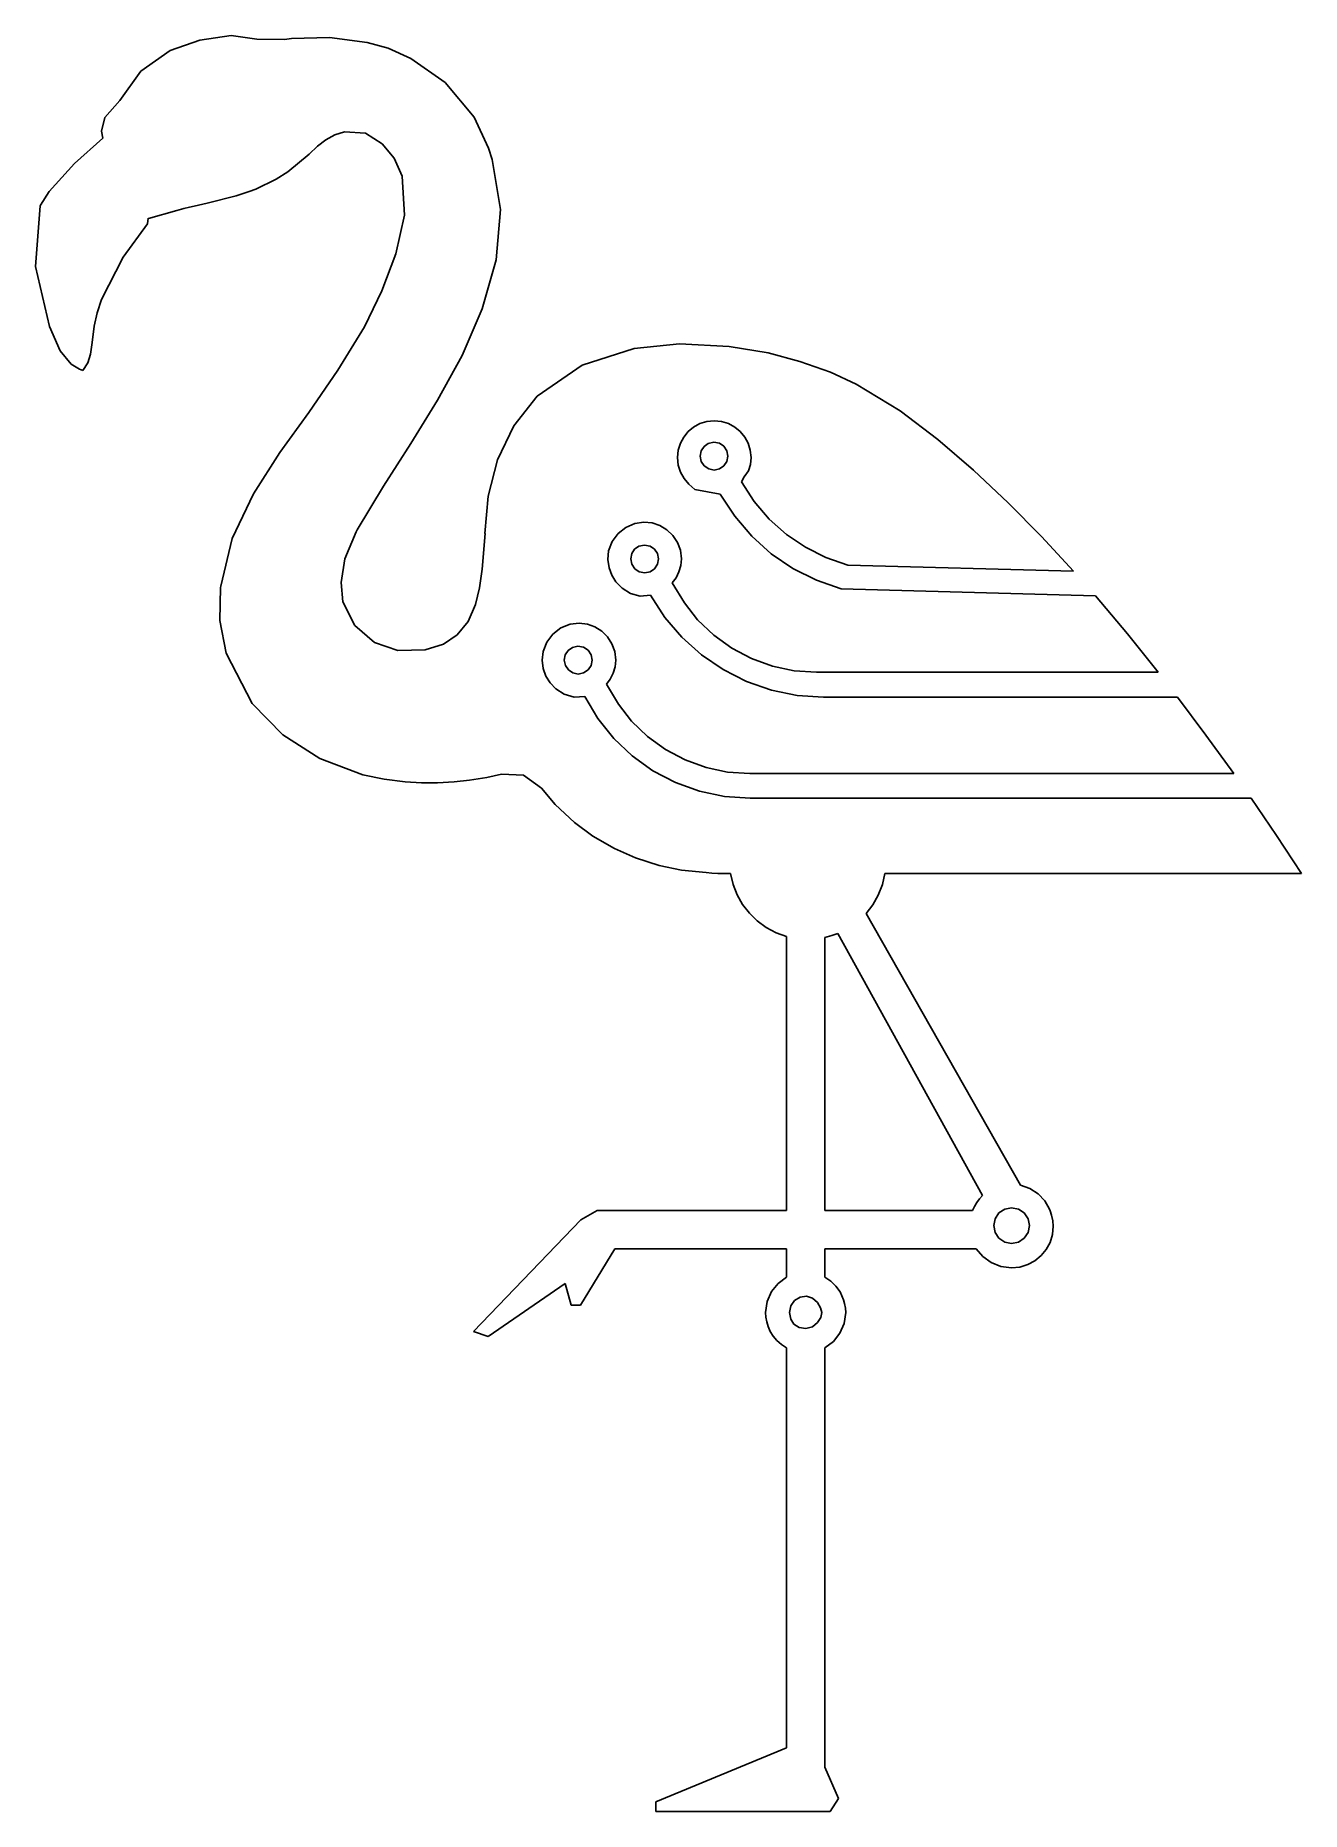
# Model space of a CAD drawing. Extents: x 2 to 9.6, y 0 to 10.7.
import ezdxf

# ---------------------------------------------------------------- set-up
doc = ezdxf.new("R2010")
doc.units = 0

msp = doc.modelspace()

# ---------------------------------------------------------------- linework, layer by layer
at = {"layer": 'Layer 1'}
for p, q in [((2.793561, 10.575059), (2.616621, 10.451587)), ((2.96995, 10.639), (2.793561, 10.575059)), ((3.15846, 10.666), (2.96995, 10.639)), ((3.31335, 10.643951), (3.15846, 10.666)), ((3.15846, 10.666), (3.15846, 10.666)), ((3.479817, 10.642297), (3.31335, 10.643951)), ((3.521158, 10.64781), (3.479817, 10.642297)), ((3.749361, 10.654975), (3.521158, 10.64781)), ((3.975359, 10.624107), (3.749361, 10.654975)), ((4.101036, 10.589381), (3.975359, 10.624107)), ((4.23884, 10.528196), (4.101036, 10.589381)), ((4.443892, 10.383778), (4.23884, 10.528196)), ((2.616621, 10.451587), (2.49094, 10.2763)), ((4.618076, 10.176521), (4.443892, 10.383778)), ((2.49094, 10.2763), (2.39999, 10.1738)), ((2.39999, 10.1738), (2.3807, 10.0922)), ((4.704616, 9.989106), (4.618076, 10.176521)), ((2.387866, 10.048654), (2.217541, 9.898172)), ((2.3807, 10.0922), (2.387866, 10.048654)), ((3.676887, 10.00247), (3.726765, 10.039269)), ((3.726765, 10.039269), (3.78197, 10.068753)), ((3.78197, 10.068753), (3.840317, 10.087776)), ((3.840317, 10.087776), (3.966224, 10.07904)), ((3.966224, 10.07904), (4.065764, 10.016116)), ((3.499114, 9.846344), (3.626444, 9.954382)), ((3.626444, 9.954382), (3.676887, 10.00247)), ((4.065764, 10.016116), (4.137847, 9.929121)), ((4.137847, 9.929121), (4.185378, 9.822088)), ((4.726666, 9.921858), (4.704616, 9.989106)), ((4.776275, 9.621446), (4.726666, 9.921858)), ((2.217541, 9.898172), (2.0654, 9.73004)), ((3.42911, 9.80335), (3.499114, 9.846344)), ((4.185378, 9.822088), (4.199158, 9.586168)), ((2.0654, 9.72949), (2.01414, 9.64791)), ((2.0654, 9.73004), (2.0654, 9.72949)), ((3.189332, 9.702477), (3.267604, 9.728385)), ((3.267604, 9.728385), (3.307843, 9.743818)), ((3.307843, 9.743818), (3.42911, 9.80335)), ((2.012486, 9.643501), (1.984374, 9.278045)), ((2.01414, 9.64736), (2.012486, 9.643501)), ((2.01414, 9.64791), (2.01414, 9.64736)), ((2.66182, 9.56743), (2.832145, 9.615386)), ((2.832145, 9.615386), (2.874589, 9.62641)), ((2.874589, 9.62641), (2.909315, 9.635781)), ((2.909315, 9.635781), (2.936324, 9.641844)), ((2.936324, 9.641844), (3.015699, 9.658931)), ((3.015699, 9.658931), (3.189332, 9.702477)), ((4.749817, 9.318278), (4.776275, 9.621446)), ((2.50968, 9.33482), (2.65686, 9.53601)), ((2.65686, 9.53601), (2.66127, 9.568532)), ((2.66127, 9.568532), (2.66182, 9.567981)), ((2.66182, 9.567981), (2.66182, 9.56743)), ((4.199158, 9.586168), (4.147344, 9.354107)), ((2.3796, 9.08126), (2.50968, 9.33482)), ((4.147344, 9.354107), (4.063008, 9.131967)), ((4.666583, 9.02448), (4.749817, 9.318278)), ((1.984374, 9.278045), (2.06871, 8.918102)), ((2.353688, 8.999683), (2.3796, 9.08126)), ((4.063008, 9.131967), (3.959931, 8.916442)), ((2.3366, 8.920859), (2.353688, 8.999683)), ((4.545316, 8.744463), (4.666583, 9.02448)), ((2.06871, 8.918102), (2.133202, 8.771479)), ((2.323922, 8.822743), (2.3366, 8.920859)), ((3.959931, 8.916442), (3.798976, 8.655717)), ((2.133202, 8.771479), (2.198246, 8.692656)), ((2.299118, 8.700924), (2.314552, 8.752738)), ((2.314552, 8.752738), (2.323922, 8.822743)), ((5.578851, 8.786357), (5.265761, 8.686587)), ((5.851702, 8.813918), (5.578851, 8.786357)), ((6.149358, 8.798484), (5.851702, 8.813918)), ((6.383625, 8.759348), (6.149358, 8.798484)), ((6.572691, 8.708636), (6.383625, 8.759348)), ((2.198246, 8.692656), (2.248406, 8.661237)), ((2.248406, 8.661237), (2.26825, 8.655173)), ((2.26825, 8.655173), (2.299118, 8.700924)), ((3.798976, 8.655717), (3.625894, 8.402709)), ((4.398693, 8.476021), (4.545316, 8.744463)), ((5.265761, 8.686587), (4.995666, 8.499174)), ((6.757348, 8.644695), (6.572691, 8.708636)), ((6.911137, 8.573037), (6.757348, 8.644695)), ((7.17572, 8.41098), (6.911137, 8.573037)), ((4.23884, 8.216399), (4.398693, 8.476021)), ((4.995666, 8.499174), (4.855657, 8.322234)), ((3.625894, 8.402709), (3.452261, 8.162379)), ((4.855657, 8.322234), (4.759194, 8.118284)), ((5.936103, 8.314241), (5.973516, 8.334912)), ((5.973516, 8.334912), (6.014995, 8.347972)), ((6.014995, 8.347972), (6.059505, 8.352551)), ((6.059505, 8.352551), (6.104016, 8.347972)), ((6.104016, 8.347972), (6.145495, 8.334912)), ((6.145495, 8.334912), (6.182908, 8.314241)), ((7.40171, 8.23955), (7.17572, 8.41098)), ((4.072925, 7.960084), (4.23884, 8.216399)), ((5.843088, 8.175396), (5.856107, 8.216952)), ((5.856107, 8.216952), (5.876506, 8.254327)), ((5.876506, 8.254327), (5.903511, 8.286956)), ((5.903511, 8.286956), (5.936103, 8.314241)), ((6.023485, 8.215921), (5.998274, 8.197821)), ((6.056938, 8.223259), (6.023485, 8.215921)), ((6.091181, 8.217088), (6.056938, 8.223259)), ((6.117634, 8.199214), (6.091181, 8.217088)), ((6.182908, 8.314241), (6.215499, 8.286956)), ((6.215499, 8.286956), (6.242505, 8.254327)), ((6.242505, 8.254327), (6.262904, 8.216952)), ((6.262904, 8.216952), (6.275923, 8.175396)), ((7.61724, 8.0549), (7.40171, 8.23955)), ((3.452261, 8.162379), (3.29296, 7.912679)), ((4.759194, 8.118284), (4.702419, 7.900003)), ((5.838468, 8.130962), (5.843088, 8.175396)), ((5.843432, 8.086314), (5.838468, 8.130962)), ((5.981304, 8.171744), (5.975096, 8.140098)), ((5.975096, 8.140098), (5.98168, 8.107661)), ((5.998274, 8.197821), (5.981304, 8.171744)), ((5.98168, 8.107661), (5.999666, 8.081095)), ((6.135546, 8.172685), (6.117634, 8.199214)), ((6.117634, 8.081094), (6.135546, 8.107661)), ((6.142131, 8.140097), (6.135546, 8.172685)), ((6.135546, 8.107661), (6.142131, 8.140097)), ((6.275923, 8.175396), (6.280543, 8.130962)), ((6.280543, 8.130962), (6.276685, 8.090172)), ((5.857213, 8.04387), (5.843432, 8.086314)), ((5.87871, 8.005285), (5.857213, 8.04387)), ((5.906272, 7.97111), (5.87871, 8.005285)), ((5.999666, 8.081095), (6.026344, 8.063145)), ((6.026344, 8.063145), (6.058969, 8.05656)), ((6.058969, 8.05656), (6.05897, 8.05656)), ((6.05897, 8.05656), (6.091181, 8.063145)), ((6.091181, 8.063145), (6.117634, 8.081094)), ((6.239753, 8.015207), (6.224319, 7.985993)), ((6.265661, 8.052139), (6.239753, 8.015207)), ((6.276685, 8.090172), (6.265661, 8.052139)), ((7.8245, 7.85977), (7.61724, 8.0549)), ((3.29296, 7.912679), (3.165078, 7.645891)), ((3.915829, 7.698257), (4.072925, 7.960084)), ((4.702419, 7.900003), (4.682576, 7.675107)), ((5.943203, 7.938588), (5.906272, 7.97111)), ((6.095889, 7.912129), (5.943203, 7.938588)), ((6.182386, 7.778428), (6.095889, 7.912129)), ((6.224319, 7.985993), (6.300375, 7.866927)), ((6.300375, 7.866927), (6.389696, 7.7622)), ((8.02404, 7.65802), (7.8245, 7.85977)), ((3.841415, 7.522421), (3.909214, 7.685029)), ((3.909214, 7.685029), (3.915829, 7.698257)), ((5.481834, 7.674565), (5.528688, 7.712047)), ((5.528688, 7.712047), (5.583809, 7.735198)), ((5.583809, 7.735198), (5.636725, 7.742914)), ((5.636725, 7.742914), (5.687437, 7.738503)), ((5.687437, 7.738503), (5.733739, 7.723068)), ((5.733739, 7.723068), (5.775632, 7.697713)), ((5.775632, 7.697713), (5.811461, 7.663538)), ((6.284405, 7.659121), (6.182386, 7.778428)), ((6.389696, 7.7622), (6.492782, 7.669975)), ((3.165078, 7.645891), (3.096176, 7.359259)), ((4.68367, 7.67511), (4.665481, 7.460687)), ((4.682576, 7.675107), (4.68367, 7.67511)), ((5.42561, 7.570385), (5.446556, 7.626609)), ((5.446556, 7.626609), (5.481834, 7.674565)), ((5.581554, 7.580418), (5.564584, 7.554341)), ((5.606765, 7.598557), (5.581554, 7.580418)), ((5.64018, 7.606083), (5.606765, 7.598557)), ((5.674461, 7.599725), (5.64018, 7.606083)), ((5.700913, 7.581852), (5.674461, 7.599725)), ((5.718826, 7.555323), (5.700913, 7.581852)), ((5.811461, 7.663538), (5.839022, 7.621646)), ((5.839022, 7.621646), (5.856661, 7.574241)), ((5.856661, 7.574241), (5.862723, 7.522427)), ((6.402078, 7.553365), (6.284405, 7.659121)), ((6.492782, 7.669975), (6.606875, 7.592426)), ((6.606875, 7.592426), (6.730261, 7.531049)), ((8.216975, 7.44911), (8.02404, 7.65802)), ((3.818814, 7.380208), (3.841415, 7.522421)), ((5.420648, 7.518571), (5.42561, 7.570385)), ((5.427814, 7.469513), (5.420648, 7.518571)), ((5.44435, 7.424313), (5.427814, 7.469513)), ((5.564584, 7.554341), (5.558376, 7.522732)), ((5.558376, 7.522732), (5.56496, 7.490295)), ((5.56496, 7.490295), (5.582946, 7.46373)), ((5.700913, 7.463734), (5.718826, 7.490299)), ((5.72541, 7.522736), (5.718826, 7.555323)), ((5.718826, 7.490299), (5.72541, 7.522736)), ((5.858865, 7.482188), (5.847842, 7.444154)), ((5.862723, 7.522427), (5.858865, 7.482188)), ((6.532451, 7.464543), (6.402078, 7.553365)), ((6.730261, 7.531049), (6.860985, 7.486041)), ((6.860985, 7.486041), (8.216975, 7.44911)), ((3.829288, 7.263902), (3.818814, 7.380208)), ((4.665481, 7.460687), (4.649496, 7.34879)), ((5.469704, 7.384075), (5.44435, 7.424313)), ((5.507187, 7.346041), (5.469704, 7.384075)), ((5.582946, 7.46373), (5.609624, 7.445781)), ((5.609624, 7.445781), (5.642249, 7.439196)), ((5.642249, 7.439196), (5.64225, 7.4392)), ((5.64225, 7.4392), (5.674461, 7.445784)), ((5.674461, 7.445784), (5.700913, 7.463734)), ((5.830203, 7.409428), (5.807603, 7.378009)), ((5.807603, 7.378009), (5.880664, 7.259172)), ((5.847842, 7.444154), (5.830203, 7.409428)), ((6.673046, 7.394179), (6.532451, 7.464543)), ((6.82239, 7.342724), (6.673046, 7.394179)), ((3.095612, 7.35099), (3.091754, 7.152553)), ((3.096176, 7.359259), (3.095612, 7.35099)), ((3.902048, 7.122791), (3.829288, 7.263902)), ((4.649496, 7.34879), (4.625242, 7.249572)), ((5.556796, 7.315173), (5.507187, 7.346041)), ((5.614674, 7.299188), (5.556796, 7.315173)), ((5.677513, 7.304699), (5.614674, 7.299188)), ((5.763868, 7.170999), (5.677513, 7.304699)), ((5.880664, 7.259172), (5.959187, 7.156421)), ((8.34926, 7.300832), (6.82239, 7.342724)), ((8.540532, 7.07318), (8.34926, 7.300832)), ((3.091754, 7.152553), (3.128685, 6.957423)), ((4.581144, 7.147596), (4.516652, 7.066017)), ((4.625242, 7.249572), (4.581144, 7.147596)), ((5.866028, 7.051692), (5.763868, 7.170999)), ((5.959187, 7.156421), (6.056344, 7.064061)), ((4.018905, 7.021368), (3.902048, 7.122791)), ((4.516652, 7.066017), (4.43397, 7.010344)), ((5.054643, 7.023026), (5.091023, 7.070981)), ((5.091023, 7.070981), (5.138428, 7.107913)), ((5.138428, 7.107913), (5.195203, 7.129963)), ((5.195203, 7.129963), (5.24812, 7.136028)), ((5.24812, 7.136028), (5.297729, 7.129963)), ((5.297729, 7.129963), (5.34348, 7.113978)), ((5.34348, 7.113978), (5.38427, 7.08807)), ((5.38427, 7.08807), (5.418996, 7.053894)), ((5.418996, 7.053894), (5.445455, 7.012553)), ((5.983567, 6.946353), (5.866028, 7.051692)), ((6.056344, 7.064061), (6.16479, 6.986095)), ((8.72574, 6.84167), (8.540532, 7.07318)), ((3.128685, 6.957423), (3.285781, 6.654255)), ((4.160567, 6.97231), (4.018905, 7.021368)), ((4.324278, 6.975617), (4.160567, 6.97231)), ((4.43397, 7.010344), (4.324278, 6.975617)), ((5.027081, 6.913885), (5.032593, 6.96625)), ((5.032593, 6.96625), (5.054643, 7.023026)), ((5.165464, 6.946301), (5.159256, 6.914692)), ((5.182434, 6.972378), (5.165464, 6.946301)), ((5.207645, 6.990517), (5.182434, 6.972378)), ((5.24106, 6.998043), (5.207645, 6.990517)), ((5.275341, 6.991685), (5.24106, 6.998043)), ((5.301793, 6.973812), (5.275341, 6.991685)), ((5.319706, 6.947283), (5.301793, 6.973812)), ((5.32629, 6.914696), (5.319706, 6.947283)), ((5.445455, 7.012553), (5.46199, 6.9657)), ((5.46199, 6.9657), (5.468052, 6.914437)), ((6.113523, 6.857665), (5.983567, 6.946353)), ((6.16479, 6.986095), (6.283067, 6.924026)), ((5.033144, 6.864276), (5.027081, 6.913885)), ((5.049129, 6.818525), (5.033144, 6.864276)), ((5.159256, 6.914692), (5.16584, 6.882255)), ((5.16584, 6.882255), (5.183826, 6.85569)), ((5.183826, 6.85569), (5.210504, 6.837741)), ((5.210504, 6.837741), (5.243129, 6.831156)), ((5.243129, 6.831156), (5.24313, 6.83116)), ((5.24313, 6.83116), (5.275341, 6.837744)), ((5.275341, 6.837744), (5.301793, 6.855694)), ((5.301793, 6.855694), (5.319706, 6.882259)), ((5.319706, 6.882259), (5.32629, 6.914696)), ((5.453171, 6.836164), (5.435532, 6.800887)), ((5.464194, 6.874198), (5.453171, 6.836164)), ((5.468052, 6.914437), (5.464194, 6.874198)), ((6.253843, 6.786475), (6.113523, 6.857665)), ((6.283067, 6.924026), (6.409529, 6.878608)), ((6.409529, 6.878608), (6.539421, 6.851111)), ((6.539421, 6.851111), (6.674112, 6.841677)), ((6.674112, 6.841677), (8.72574, 6.84167)), ((5.073933, 6.777735), (5.049129, 6.818525)), ((5.108659, 6.742457), (5.073933, 6.777735)), ((5.158269, 6.709936), (5.108659, 6.742457)), ((5.435532, 6.800887), (5.412381, 6.769467)), ((5.412381, 6.769467), (5.484854, 6.65057)), ((6.402911, 6.734193), (6.253843, 6.786475)), ((6.556782, 6.702945), (6.402911, 6.734193)), ((3.285781, 6.654255), (3.469887, 6.46574)), ((5.218351, 6.691746), (5.158269, 6.709936)), ((5.282292, 6.697258), (5.218351, 6.691746)), ((5.3612, 6.563974), (5.282292, 6.697258)), ((5.484854, 6.65057), (5.562863, 6.547879)), ((6.71545, 6.6923), (6.556782, 6.702945)), ((8.841487, 6.692292), (6.71545, 6.6923)), ((9.011812, 6.46464), (8.841487, 6.692292)), ((5.456476, 6.444802), (5.3612, 6.563974)), ((5.562863, 6.547879), (5.659469, 6.455654)), ((3.469887, 6.46574), (3.690924, 6.322975)), ((5.567528, 6.339187), (5.456476, 6.444802)), ((5.659469, 6.455654), (5.767364, 6.378105)), ((9.17883, 6.23313), (9.011812, 6.46464)), ((3.690924, 6.322975), (3.949444, 6.226511)), ((5.691845, 6.250223), (5.567528, 6.339187)), ((5.767364, 6.378105), (5.884815, 6.31562)), ((5.884815, 6.31562), (6.01045, 6.270067)), ((3.949444, 6.226511), (4.078024, 6.19961)), ((4.078024, 6.19961), (4.203554, 6.182964)), ((4.497848, 6.183464), (4.591059, 6.193435)), ((4.591059, 6.193435), (4.694039, 6.210363)), ((4.694039, 6.210363), (4.781779, 6.229266)), ((4.781779, 6.229266), (4.914368, 6.223068)), ((4.914368, 6.223068), (5.021557, 6.146032)), ((5.827338, 6.179027), (5.691845, 6.250223)), ((6.01045, 6.270067), (6.139791, 6.24257)), ((6.139791, 6.24257), (6.27393, 6.233136)), ((6.27393, 6.233136), (9.17883, 6.23313)), ((4.203554, 6.182964), (4.302544, 6.177661)), ((4.302544, 6.177661), (4.397582, 6.178)), ((4.397582, 6.178), (4.497848, 6.183464)), ((5.021557, 6.146032), (5.105388, 6.047753)), ((5.971862, 6.127303), (5.827338, 6.179027)), ((6.120906, 6.095638), (5.971862, 6.127303)), ((6.27503, 6.08486), (6.120906, 6.095638)), ((9.283023, 6.084853), (6.27503, 6.08486)), ((9.436261, 5.860509), (9.283023, 6.084853)), ((5.105388, 6.047753), (5.220546, 5.939878)), ((5.220546, 5.939878), (5.330275, 5.858366)), ((5.330275, 5.858366), (5.460324, 5.782782)), ((5.460324, 5.782782), (5.586784, 5.727124)), ((9.58564, 5.63396), (9.436261, 5.860509)), ((5.586784, 5.727124), (5.728766, 5.681909)), ((5.728766, 5.681909), (5.863944, 5.654068)), ((5.863944, 5.654068), (6.01154, 5.638362)), ((6.01154, 5.638362), (6.045991, 5.636161)), ((6.045991, 5.636161), (6.080441, 5.63396)), ((6.080441, 5.63396), (6.15816, 5.63396)), ((6.15816, 5.63396), (6.173349, 5.567424)), ((6.173349, 5.567424), (6.197592, 5.504892)), ((7.0448, 5.504066), (7.069421, 5.566941)), ((7.069421, 5.566941), (7.084782, 5.633967)), ((7.084782, 5.633967), (9.58564, 5.63396)), ((6.197592, 5.504892), (6.230231, 5.447088)), ((6.230231, 5.447088), (6.270609, 5.394733)), ((6.971232, 5.393637), (7.011782, 5.446059)), ((7.011782, 5.446059), (7.0448, 5.504066)), ((6.270609, 5.394733), (6.318012, 5.348323)), ((6.318012, 5.348323), (6.371639, 5.308931)), ((7.899478, 3.760937), (6.971232, 5.393637)), ((6.371639, 5.308931), (6.4307, 5.2773)), ((6.4307, 5.2773), (6.494402, 5.254174)), ((6.494402, 5.254174), (6.4944, 3.6088)), ((6.72317, 5.24811), (6.766649, 5.260621)), ((6.72317, 3.6088), (6.72317, 5.24811)), ((6.766649, 5.260621), (6.802508, 5.272282)), ((6.802508, 5.272282), (7.67126, 3.69864)), ((7.955151, 3.741094), (7.899478, 3.760937)), ((8.003658, 3.709675), (7.955151, 3.741094)), ((7.621651, 3.63415), (7.610074, 3.608795)), ((7.635982, 3.6573), (7.621651, 3.63415)), ((7.652518, 3.678797), (7.635982, 3.6573)), ((7.67126, 3.69864), (7.652518, 3.678797)), ((8.043896, 3.667783), (8.003658, 3.709675)), ((8.073662, 3.618173), (8.043896, 3.667783)), ((5.258697, 3.554132), (4.614763, 2.882849)), ((5.35725, 3.6088), (5.258697, 3.554132)), ((6.4944, 3.6088), (5.35725, 3.6088)), ((7.610074, 3.608795), (6.72317, 3.6088)), ((7.737958, 3.518393), (7.746405, 3.560232)), ((7.746405, 3.560232), (7.76944, 3.594398)), ((7.76944, 3.594398), (7.803605, 3.617433)), ((7.803605, 3.617433), (7.845444, 3.62588)), ((7.845444, 3.62588), (7.887283, 3.617433)), ((7.845444, 3.62588), (7.845444, 3.62588)), ((7.887283, 3.617433), (7.921449, 3.594398)), ((7.921449, 3.594398), (7.944484, 3.560232)), ((7.944484, 3.560232), (7.952931, 3.518393)), ((8.07697, 3.60715), (8.073662, 3.618173)), ((8.084686, 3.580691), (8.07697, 3.60715)), ((8.091851, 3.547619), (8.084686, 3.580691)), ((8.095159, 3.5162), (8.091851, 3.547619)), ((7.746405, 3.476555), (7.737958, 3.518393)), ((7.76944, 3.442388), (7.746405, 3.476555)), ((7.803606, 3.419353), (7.76944, 3.442388)), ((7.845444, 3.410907), (7.803606, 3.419353)), ((7.887283, 3.419353), (7.845444, 3.410907)), ((7.921449, 3.442388), (7.887283, 3.419353)), ((7.944484, 3.476554), (7.921449, 3.442388)), ((7.952931, 3.518393), (7.944484, 3.476554)), ((8.052716, 3.37564), (8.075866, 3.418083)), ((8.075866, 3.418083), (8.090198, 3.465488)), ((8.090198, 3.465488), (8.095159, 3.5162)), ((5.25639, 3.0405), (5.463647, 3.380048)), ((5.463647, 3.380048), (6.49442, 3.38005)), ((6.49442, 3.38005), (6.49442, 3.20917)), ((6.723185, 3.208625), (6.72319, 3.38005)), ((6.72319, 3.38005), (7.63269, 3.38005)), ((7.63269, 3.38005), (7.672378, 3.332646)), ((7.672378, 3.332646), (7.721987, 3.296265)), ((7.941922, 3.284689), (7.984365, 3.307289)), ((7.984365, 3.307289), (8.021848, 3.338157)), ((8.021848, 3.338157), (8.052716, 3.37564)), ((6.49442, 3.20917), (6.442606, 3.171687)), ((6.759014, 3.184924), (6.723185, 3.208625)), ((7.721987, 3.296265), (7.779864, 3.273115)), ((7.779864, 3.273115), (7.843805, 3.264846)), ((7.843805, 3.264846), (7.894517, 3.269807)), ((7.894517, 3.269807), (7.941922, 3.284689)), ((4.701304, 2.852532), (5.164876, 3.171685)), ((5.164876, 3.171685), (5.200705, 3.040496)), ((6.402918, 3.122078), (6.37701, 3.062547)), ((6.442606, 3.171687), (6.402918, 3.122078)), ((6.575441, 3.087893), (6.613475, 3.093955)), ((6.613474, 3.093958), (6.649854, 3.082381)), ((6.613475, 3.093955), (6.613474, 3.093958)), ((6.790433, 3.155159), (6.759014, 3.184924)), ((6.815788, 3.119881), (6.790433, 3.155159)), ((6.836734, 3.071925), (6.815788, 3.119881)), ((5.200705, 3.040496), (5.25639, 3.0405)), ((6.37701, 3.062547), (6.36764, 2.996401)), ((6.36764, 2.996401), (6.369306, 2.967738)), ((6.511499, 2.996392), (6.519768, 3.03663)), ((6.518665, 2.956153), (6.511499, 2.996392)), ((6.519768, 3.03663), (6.542369, 3.06805)), ((6.542369, 3.06805), (6.575441, 3.087893)), ((6.649854, 3.082381), (6.679069, 3.056473)), ((6.679069, 3.056473), (6.697811, 3.025054)), ((6.697811, 3.025054), (6.705527, 2.996391)), ((6.705527, 2.996391), (6.698912, 2.967728)), ((6.842246, 3.049875), (6.836734, 3.071925)), ((6.84059, 2.93026), (6.849959, 2.996405)), ((6.847758, 3.022313), (6.842246, 3.049875)), ((6.849959, 2.996405), (6.847758, 3.022313)), ((4.614763, 2.882849), (4.701304, 2.852532)), ((6.369306, 2.967738), (6.374817, 2.940176)), ((6.374817, 2.940176), (6.383637, 2.912064)), ((6.383637, 2.912064), (6.396314, 2.883401)), ((6.396314, 2.883401), (6.413403, 2.855288)), ((6.538508, 2.926387), (6.518665, 2.956153)), ((6.569376, 2.907095), (6.538508, 2.926387)), ((6.609063, 2.899929), (6.569376, 2.907095)), ((6.648751, 2.910402), (6.609063, 2.899929)), ((6.679619, 2.935757), (6.648751, 2.910402)), ((6.698912, 2.967728), (6.679619, 2.935757)), ((6.814682, 2.871831), (6.84059, 2.93026)), ((6.413403, 2.855288), (6.436003, 2.82828)), ((6.436003, 2.82828), (6.463012, 2.804579)), ((6.463012, 2.804579), (6.494431, 2.784736)), ((6.494431, 2.784736), (6.49443, 0.381989)), ((6.72318, 2.78529), (6.774994, 2.822772)), ((6.72318, 0.265683), (6.72318, 2.78529)), ((6.774994, 2.822772), (6.814682, 2.871831)), ((6.49443, 0.381989), (5.708397, 0.058426)), ((6.805862, 0.077167), (6.72318, 0.265683)), ((5.708397, 0.058426), (5.70839, -0.000003)), ((6.75515, -0.000003), (6.805862, 0.077167)), ((5.70839, -0.000003), (6.75515, -0.000003))]:
    msp.add_line(p, q, dxfattribs=at)

doc.saveas('drawing.dxf')
